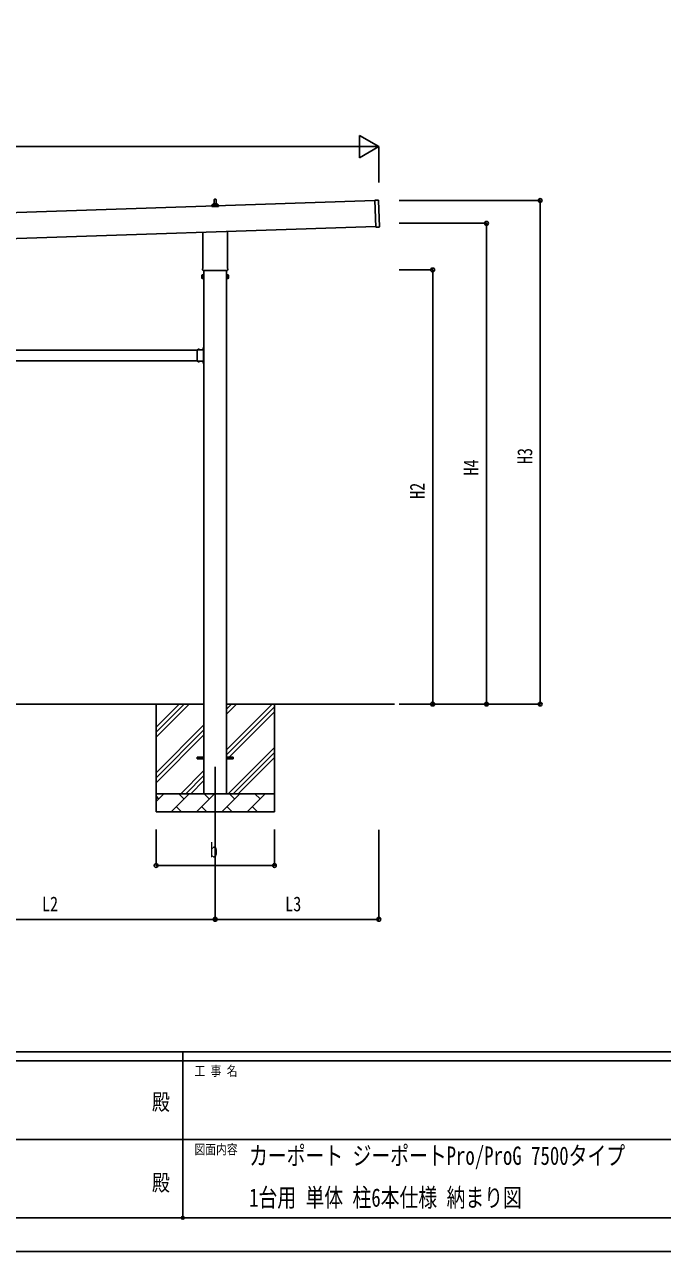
# Model space of a CAD drawing. Units: millimetres, scale not verified. Extents: x -10512 to 10512, y -7425 to 7425.
# Drawn here: x -895 to 2664, y -7425 to -585 of the extents above; entities that cross this region are included whole.
import ezdxf
from ezdxf.enums import TextEntityAlignment as Align

# ---------------------------------------------------------------- set-up
doc = ezdxf.new("R2010")
doc.units = ezdxf.units.MM
doc.header["$LTSCALE"] = 30
doc.header["$PDMODE"] = 32
doc.header["$PDSIZE"] = 15
for name, color, linetype in [('0-2_USER1', 3, 'Continuous'), ('0-3_YKK_12', 2, 'Continuous'), ('0-4_YKK_13', 4, 'Continuous'), ('0-5_YKK_A1', 4, 'Continuous'), ('0-6_YKK_D', 6, 'Continuous'), ('0-7_YKK_ZWAK', 7, 'Continuous')]:
    doc.layers.add(name, color=color, linetype=linetype)
doc.styles.add('ＭＳ ゴシック', font='')
doc.styles.get('ＭＳ ゴシック').set_extended_font_data('MS Gothic')

msp = doc.modelspace()

# ---------------------------------------------------------------- linework, layer by layer
at = {"layer": '0-3_YKK_12'}
msp.add_line((168.55, -4723.5), (168.55, -5223.5), dxfattribs=at)
at = {"layer": '0-4_YKK_13'}
for p, q in [((162.55, -1584.24), (163.28, -1560.71)), ((164.28, -1559.74), (172.82, -1559.74)), ((173.82, -1560.71), (174.55, -1584.24)), ((1059.32, -1565.14), (1078.31, -1564.5)), ((1064.32, -1715.05), (1059.32, -1565.14)), ((1084.27, -1713.39), (1079.34, -1565.47)), ((150.3, -1599.74), (150.3, -1592.03)), ((186.8, -1599.74), (150.3, -1599.74)), ((150.68, -1591.24), (186.42, -1591.24)), ((151.06, -1591.05), (157.79, -1589.42)), ((158.17, -1589.24), (178.93, -1589.24)), ((158.55, -1588.45), (158.55, -1584.24)), ((159.55, -1584.24), (177.55, -1584.24)), ((178.55, -1588.45), (178.55, -1584.24)), ((186.04, -1591.05), (179.31, -1589.42)), ((186.8, -1599.74), (186.8, -1592.03)), ((100.25, -1943.73), (100.25, -1744.15)), ((236.85, -1739.6), (236.85, -1943.73)), ((1064.32, -1715.05), (1083.31, -1714.42)), ((94.55, -1982), (95.31, -1980.69)), ((94.55, -1982), (94.55, -1999)), ((98.55, -1952.5), (98.55, -1947)), ((236.49, -1956), (100.61, -1956)), ((238.55, -1947), (238.55, -1952.5)), ((242.55, -1982), (241.79, -1980.69)), ((242.55, -1982), (242.55, -1999)), ((94.55, -1999), (95.31, -2000.31)), ((101.55, -1985.59), (95.31, -1985.59)), ((101.55, -1995.41), (95.31, -1995.41)), ((101.55, -2000.31), (95.31, -2000.31)), ((104.05, -1999.7), (101.55, -1999.7)), ((233.05, -1999.7), (235.55, -1999.7)), ((235.55, -1985.59), (241.79, -1985.59)), ((235.55, -1995.41), (241.79, -1995.41)), ((235.55, -2000.31), (241.79, -2000.31)), ((242.55, -1999), (241.79, -2000.31)), ((100.35, -2390.5), (106.05, -2390.5)), ((104.45, -2389.37), (101.79, -2388.05)), ((104.45, -2391.63), (101.79, -2392.95)), ((103.59, -2385.77), (103.75, -2385.77)), ((104.45, -2383), (106.05, -2383)), ((104.45, -2399.96), (104.45, -2383)), ((104.45, -2386.47), (104.45, -2394.54)), ((106.05, -2387.5), (104.45, -2387.5)), ((104.45, -2388.5), (106.05, -2388.5)), ((104.45, -2392.5), (106.05, -2392.5)), ((106.05, -2393.5), (104.45, -2393.5)), ((68.05, -2408.79), (68.05, -2398.4)), ((68.05, -2398.4), (104.45, -2398.4)), ((68.05, -2450.79), (68.05, -2410.21)), ((68.05, -2462.6), (68.05, -2452.21)), ((71.31, -2397.54), (71.31, -2397.7)), ((72.01, -2398.4), (80.08, -2398.4)), ((74.92, -2398.4), (73.6, -2395.74)), ((77.17, -2398.4), (78.5, -2395.74)), ((80.78, -2397.54), (80.78, -2397.7)), ((104.05, -2400), (101.05, -2400)), ((101.05, -2461), (104.05, -2461)), ((103.59, -2395.24), (103.75, -2395.24)), ((104.05, -2408.79), (104.05, -2402)), ((104.05, -2450.79), (104.05, -2410.21)), ((104.05, -2459), (104.05, -2452.21)), ((104.45, -2478), (104.45, -2461.04)), ((68.05, -2462.6), (104.45, -2462.6)), ((71.31, -2463.46), (71.31, -2463.3)), ((72.01, -2462.6), (80.08, -2462.6)), ((74.92, -2462.6), (73.6, -2465.26)), ((77.17, -2462.6), (78.5, -2465.26)), ((80.78, -2463.46), (80.78, -2463.3)), ((104.45, -2469.37), (101.79, -2468.05)), ((104.45, -2471.63), (101.79, -2472.95)), ((103.59, -2465.77), (103.75, -2465.77)), ((103.59, -2475.24), (103.75, -2475.24)), ((104.45, -2466.47), (104.45, -2474.54)), ((104.45, -2468.5), (106.05, -2468.5)), ((104.45, -2472.5), (106.05, -2472.5)), ((104.45, -2478), (106.05, -2478)), ((68.55, -4669), (106.05, -4669)), ((68.55, -4678), (68.55, -4669)), ((68.55, -4678), (106.05, -4678)), ((231.05, -4669), (268.55, -4669)), ((231.05, -4678), (268.55, -4678)), ((268.55, -4678), (268.55, -4669))]:
    msp.add_line(p, q, dxfattribs=at)
for points in [[(101.55, -2000.31), (101.55, -1980.69), (95.31, -1980.69)], [(101.55, -1999.7), (101.55, -1981.3), (104.05, -1981.3)], [(235.55, -1999.7), (235.55, -1981.3), (233.05, -1981.3)], [(235.55, -2000.31), (235.55, -1980.69), (241.79, -1980.69)], [(106.05, -2398), (106.05, -2392), (106.05, -2389), (106.05, -2383)], [(104.05, -2402), (101.05, -2402), (101.05, -2398.4)], [(104.05, -2459), (101.05, -2459), (101.05, -2462.6)], [(106.05, -2478), (106.05, -2472), (106.05, -2469), (106.05, -2463)]]:
    msp.add_lwpolyline(points, dxfattribs=at)
for points in [[(104.05, -2001), (104.05, -1980), (106.05, -1980), (106.05, -2001)], [(233.05, -2001), (233.05, -1980), (231.05, -1980), (231.05, -2001)]]:
    msp.add_lwpolyline(points, close=True, dxfattribs=at)
for centre, radius, start, end in [((164.28, -1560.74), 1, 90, 178.60509), ((172.82, -1560.74), 1, 1.39491, 90), ((1078.34, -1565.5), 1, 1.90915, 91.90915), ((151.3, -1592.03), 1, 103.62699, 180), ((157.55, -1588.45), 1, 283.62699, 0), ((162.63, -1584.87), 4.13, 90, 171.17633), ((159.55, -1585.24), 1, 90, 180), ((171.88, -1584.24), 4.83, 133.60282, 180), ((165.22, -1584.24), 4.83, 0, 46.39718), ((174.46, -1584.87), 4.13, 8.82367, 90), ((177.55, -1585.24), 1, 0, 90), ((179.55, -1588.45), 1, 180, 256.37301), ((185.8, -1592.03), 1, 0, 76.37301), ((1083.27, -1713.42), 1, 271.90915, 1.90915), ((98.89, -1983.14), 4.34, 145.61575, 214.38425), ((102.55, -1947), 4, 125.09963, 180), ((102.55, -1952.5), 4, 180, 194.47751), ((102.55, -1952.5), 4, 194.47751, 241.04498), ((234.55, -1952.5), 4, 298.95502, 345.52249), ((234.55, -1947), 4, 0, 54.90037), ((234.55, -1952.5), 4, 345.52249, 0), ((238.2, -1983.14), 4.34, 325.61575, 34.38425), ((110.79, -1990.5), 16.24, 162.41205, 197.58795), ((98.89, -1997.86), 4.34, 145.61575, 214.38425), ((226.31, -1990.5), 16.24, 342.41205, 17.58795), ((238.2, -1997.86), 4.34, 325.61575, 34.38425), ((108.35, -2390.5), 7, 140.87645, 180), ((108.35, -2390.5), 7, 180, 219.12355), ((103.59, -2386.63), 0.862, 90, 140.87645), ((103.75, -2386.47), 0.7, 0, 90), ((67.35, -2409.5), 1, 314.427, 45.573), ((67.35, -2451.5), 1, 314.427, 45.573), ((72.01, -2397.7), 0.7, 180, 270), ((72.18, -2397.54), 0.862, 129.12355, 180), ((76.05, -2402.3), 7, 90, 129.12355), ((76.05, -2402.3), 7, 50.87645, 90), ((80.08, -2397.7), 0.7, 270, 0), ((79.92, -2397.54), 0.862, 0, 50.87645), ((103.59, -2394.37), 0.862, 219.12355, 270), ((103.75, -2394.54), 0.7, 270, 0), ((104.75, -2409.5), 1, 134.427, 225.573), ((104.75, -2451.5), 1, 134.427, 225.573), ((104.05, -2398), 2, 270, 0), ((104.05, -2463), 2, 0, 90), ((72.01, -2463.3), 0.7, 90, 180), ((72.18, -2463.46), 0.862, 180, 230.87645), ((76.05, -2458.7), 7, 230.87645, 270), ((76.05, -2458.7), 7, 270, 309.12355), ((80.08, -2463.3), 0.7, 0, 90), ((79.92, -2463.46), 0.862, 309.12355, 0), ((108.35, -2470.5), 7, 140.87645, 180), ((108.35, -2470.5), 7, 180, 219.12355), ((103.59, -2466.63), 0.862, 90, 140.87645), ((103.59, -2474.37), 0.862, 219.12355, 270), ((103.75, -2466.47), 0.7, 0, 90), ((103.75, -2474.54), 0.7, 270, 0)]:
    msp.add_arc(centre, radius, start, end, dxfattribs=at)
at = {"layer": '0-5_YKK_A1'}
for p, q in [((1059.39, -1567.13), (-4332.68, -1746.84)), ((-4327.85, -1891.76), (1064.22, -1712.02)), ((106.05, -1956), (106.05, -4873.5)), ((231.05, -4873.5), (231.05, -1956)), ((-1530.95, -2400.5), (68.05, -2400.5)), ((-1530.95, -2460.5), (68.05, -2460.5)), ((101.05, -2460.5), (105.55, -2460.5)), ((106.05, -4373.5), (-1568.95, -4373.5)), ((-161.45, -4373.5), (-161.45, -4973.5)), ((-161.45, -4558.55), (23.6, -4373.5)), ((-161.45, -4530.27), (-4.68, -4373.5)), ((-161.45, -4501.98), (-32.97, -4373.5)), ((1169.43, -4373.5), (231.05, -4373.5)), ((231.05, -4628.6), (486.15, -4373.5)), ((231.05, -4430.61), (288.16, -4373.5)), ((231.05, -4402.32), (259.87, -4373.5)), ((498.55, -4373.5), (498.55, -4973.5)), ((231.05, -4656.88), (498.55, -4389.38)), ((231.05, -4685.17), (498.55, -4417.67)), ((-161.45, -4756.54), (106.05, -4489.04)), ((-161.45, -4784.82), (106.05, -4517.32)), ((-161.45, -4813.11), (106.05, -4545.61)), ((240.71, -4873.5), (498.55, -4615.66)), ((268.99, -4873.5), (498.55, -4643.94)), ((297.28, -4873.5), (498.55, -4672.23)), ((-23.85, -4873.5), (106.05, -4743.6)), ((4.43, -4873.5), (106.05, -4771.88)), ((32.72, -4873.5), (106.05, -4800.17)), ((-161.45, -4873.5), (498.55, -4873.5)), ((-161.45, -4916.39), (-118.56, -4873.5)), ((-147.11, -4902.05), (-161.45, -4887.71)), ((-77.14, -4973.5), (22.86, -4873.5)), ((-5.69, -4902.05), (-34.24, -4873.5)), ((64.29, -4973.5), (164.29, -4873.5)), ((135.73, -4902.05), (107.18, -4873.5)), ((205.71, -4973.5), (305.71, -4873.5)), ((277.15, -4902.05), (248.6, -4873.5)), ((347.13, -4973.5), (447.13, -4873.5)), ((418.57, -4902.05), (390.02, -4873.5)), ((495.27, -4873.5), (498.55, -4870.22)), ((498.55, -4973.5), (-161.45, -4973.5)), ((-48.58, -4944.95), (-20.03, -4973.5)), ((92.84, -4944.95), (121.39, -4973.5)), ((234.26, -4944.95), (262.81, -4973.5)), ((375.68, -4944.95), (404.23, -4973.5))]:
    msp.add_line(p, q, dxfattribs=at)
msp.add_lwpolyline([(101.05, -2400.5), (105.55, -2400.5), (105.55, -2460.5)], dxfattribs=at)
at = {"layer": '0-6_YKK_D'}
for p, q in [((1081.7, -1266.05), (973.44, -1203.55)), ((973.44, -1203.55), (973.44, -1328.55)), ((956.7, -1266.05), (-4225.15, -1266.05)), ((1081.7, -1266.05), (865.19, -1266.05)), ((1081.7, -1266.05), (973.44, -1328.55)), ((1081.7, -1466.34), (1081.7, -1265.05)), ((1195.58, -1566.05), (1982.7, -1566.05)), ((1981.7, -4373.5), (1981.7, -1566.05)), ((1195.58, -1693.5), (1682.7, -1693.5)), ((1681.7, -4373.5), (1681.7, -1693.5)), ((1195.58, -1953.5), (1382.7, -1953.5)), ((1381.7, -4373.5), (1381.7, -1953.5)), ((1195.58, -4373.5), (1382.7, -4373.5)), ((1195.58, -4373.5), (1982.7, -4373.5)), ((1195.58, -4373.5), (1682.7, -4373.5)), ((-161.45, -5073.5), (-161.45, -5274.5)), ((168.55, -5073.5), (168.55, -5574.5)), ((168.55, -5073.5), (168.55, -5574.5)), ((498.55, -5073.5), (498.55, -5274.5)), ((1081.7, -5074.5), (1081.7, -5574.5)), ((-161.45, -5273.5), (498.55, -5273.5)), ((168.55, -5573.5), (-1631.45, -5573.5)), ((168.55, -5573.5), (1081.7, -5573.5))]:
    msp.add_line(p, q, dxfattribs=at)
for centre in [(1981.7, -1566.05), (1681.7, -1693.5), (1381.7, -1953.5), (1381.7, -4373.5), (1681.7, -4373.5), (1981.7, -4373.5), (-161.45, -5273.5), (498.55, -5273.5), (168.55, -5573.5), (168.55, -5573.5), (1081.7, -5573.5)]:
    msp.add_circle(centre, 10.62, dxfattribs=at)
at = {"layer": '0-7_YKK_ZWAK'}
for p, q in [((9737.55, -6312.5), (-9762.45, -6312.5)), ((-12.45, -6312.5), (-12.45, -7237.5)), ((-12.45, -6362.5), (-3262.45, -6362.5)), ((3237.55, -6362.5), (-12.45, -6362.5)), ((-3243.7, -6800), (-12.45, -6800)), ((-12.45, -6800), (3237.55, -6800)), ((-3262.45, -7237.5), (-12.45, -7237.5)), ((-12.45, -7237.5), (3237.55, -7237.5))]:
    msp.add_line(p, q, dxfattribs=at)
msp.add_lwpolyline([(-10512.5, -7425), (10512.5, -7425), (10512.5, 7425), (-10512.5, 7425)], close=True, dxfattribs=at)
msp.add_point((-12.45, -7237.5), dxfattribs=at)

# ---------------------------------------------------------------- texts
at = {"layer": '0-2_USER1', "style": 'ＭＳ ゴシック', "width": 0.75}
for s, p in [('カーポート ジーポートPro/ProG 7500タイプ', (357.69, -6973.17)), ('1台用 単体 柱6本仕様 納まり図', (357.69, -7206.51))]:
    msp.add_text(s, height=102.6, dxfattribs=at).set_placement(p, align=Align.BOTTOM_LEFT)
at = {"layer": '0-6_YKK_D', "style": 'ＭＳ ゴシック', "width": 0.8}
for s, p in [('H3', (1961.7, -3035.78)), ('H4', (1661.7, -3099.5)), ('H2', (1361.7, -3229.5))]:
    msp.add_text(s, height=82.48, rotation=90, dxfattribs=at).set_placement(p, align=Align.BOTTOM_LEFT)
for s, p in [('b', (138.55, -5253.5)), ('L2', (-797.45, -5553.5)), ('L3', (559.12, -5553.5))]:
    msp.add_text(s, height=82.48, dxfattribs=at).set_placement(p, align=Align.BOTTOM_LEFT)
at = {"layer": '0-7_YKK_ZWAK', "style": 'ＭＳ ゴシック', "width": 0.8}
for s, height, p in [('工 事 名', 54.99, (53.17, -6462.5)), ('殿', 91.64, (-184.17, -6664.58)), ('図面内容', 54.99, (53.17, -6900)), ('殿', 91.64, (-184.17, -7114.58))]:
    msp.add_text(s, height=height, dxfattribs=at).set_placement(p, align=Align.BOTTOM_LEFT)

doc.saveas('drawing.dxf')
